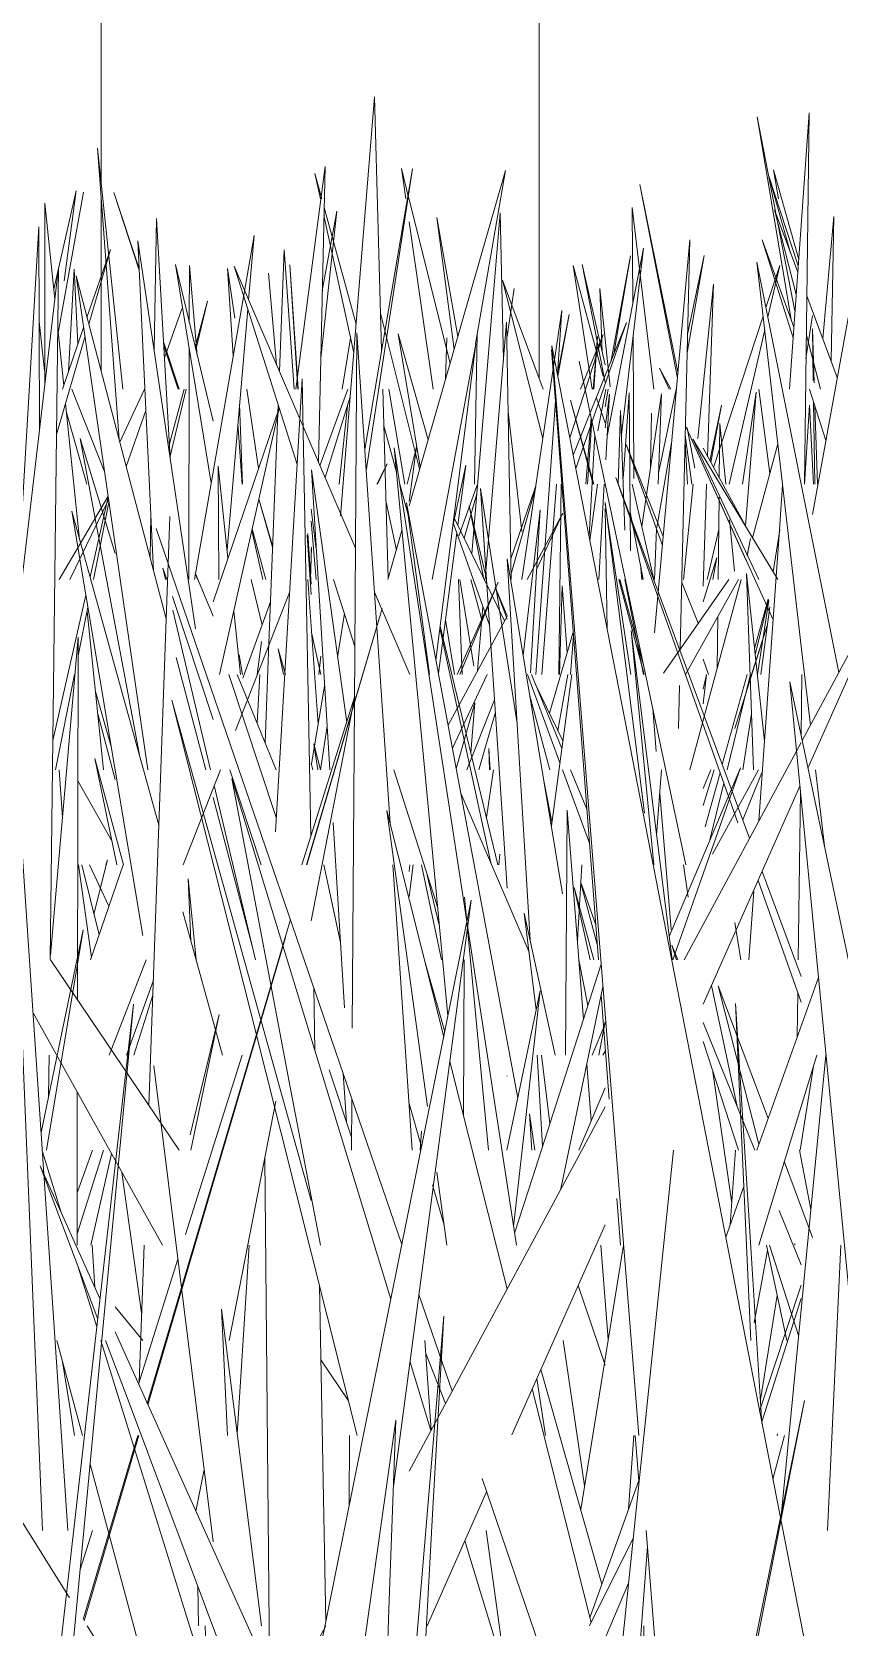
# Model space of a CAD drawing. Header units: millimetres. Extents: x -10020 to 20888, y -4665 to 12339.
# Drawn here: x 1530.73 to 1554.13, y 3072 to 3118.26 of the extents above; entities that cross this region are included whole.
import ezdxf

# ---------------------------------------------------------------- set-up
doc = ezdxf.new("R2010")
doc.units = ezdxf.units.MM
doc.layers.add('A-FLOR-HRAL', color=11, linetype='Continuous', lineweight=9)
doc.layers.add('G-IMPT', color=8, linetype='Continuous', lineweight=9)

# ---------------------------------------------------------------- blocks, each defined once
blk = doc.blocks.new('Railing - 2_ x 1_2_-V5-West')
at = {"layer": 'A-FLOR-HRAL'}
for p, q in [((1532.739, 3933.825), (1532.739, 3113.902)), ((1545.439, 3108.201), (1545.439, 3933.825)), ((1532.739, 3113.419), (1532.739, 3108.42))]:
    blk.add_line(p, q, dxfattribs=at)
blk = doc.blocks.new('Railing - Railing-380087-West')
blk.add_blockref('Railing - 2_ x 1_2_-V5-West', (0, 0))
blk = doc.blocks.new('Grass Array - 25_dwg-V18-West')
at = {"layer": 'G-IMPT'}
for p in [(1543.893, 3102.648), (1543.967, 3103.541)]:
    blk.add_line(p, (1543.737, 3105.022), dxfattribs=at)
blk = doc.blocks.new('Grass Array - 25_dwg-V19-West')
at = {"layer": 'G-IMPT'}
for p, q in [((1539.68, 3104.232), (1540.658, 3116.378)), ((1540.869, 3109.032), (1540.658, 3116.378)), ((1553.353, 3104.266), (1555.537, 3116.314)), ((1552.688, 3107.901), (1553.257, 3115.918)), ((1553.119, 3105.142), (1553.257, 3115.918)), ((1540.38, 3106.148), (1541.762, 3114.291)), ((1540.421, 3105.531), (1541.762, 3114.291)), ((1541.665, 3104.519), (1544.461, 3114.247)), ((1543.592, 3109.214), (1544.461, 3114.247)), ((1531.397, 3110.502), (1531.109, 3113.292)), ((1531.109, 3108.039), (1531.109, 3113.292)), ((1552.929, 3111.299), (1552.253, 3113.106)), ((1552.883, 3110.645), (1552.253, 3113.106)), ((1530.221, 3100.46), (1530.931, 3112.613)), ((1530.95, 3106.69), (1530.931, 3112.613)), ((1534.259, 3102.629), (1533.804, 3112.205)), ((1535.479, 3100.952), (1533.804, 3112.205)), ((1535.445, 3102.383), (1537.173, 3112.357)), ((1537.013, 3110.496), (1537.173, 3112.357)), ((1549.801, 3112.233), (1548.778, 3100.834)), ((1549.801, 3112.233), (1549.524, 3100.367)), ((1551.893, 3112.23), (1552.794, 3109.394)), ((1551.893, 3112.23), (1552.816, 3109.697)), ((1552.816, 3109.697), (1551.893, 3112.23)), ((1533.008, 3111.951), (1532.33, 3109.978)), ((1532.33, 3109.978), (1533.008, 3111.951)), ((1533.008, 3111.951), (1532.379, 3109.79)), ((1537.907, 3108.416), (1538.043, 3111.943)), ((1538.332, 3107.901), (1538.043, 3111.943)), ((1554.116, 3099.686), (1551.746, 3111.589)), ((1553.06, 3100.201), (1551.746, 3111.589)), ((1530.123, 3099.624), (1531.505, 3111.424)), ((1531.371, 3100.105), (1531.505, 3111.424)), ((1534.624, 3101.237), (1532.012, 3111.189)), ((1534.089, 3096.865), (1532.012, 3111.189)), ((1535.929, 3105.173), (1534.892, 3111.52)), ((1535.984, 3106.969), (1534.892, 3111.52)), ((1536.596, 3111.468), (1540.11, 3103.289)), ((1536.596, 3111.468), (1538.419, 3105.715)), ((1537.825, 3108.607), (1537.589, 3111.262)), ((1550.035, 3106.467), (1550.49, 3110.943)), ((1550.316, 3105.948), (1550.49, 3110.943)), ((1554.073, 3108.241), (1553.189, 3110.605)), ((1536.391, 3103.237), (1536.99, 3110.224)), ((1544.935, 3102.383), (1546.096, 3110.18)), ((1545.964, 3108.345), (1546.096, 3110.18)), ((1532.23, 3109.686), (1531.616, 3107.901)), ((1531.616, 3107.901), (1532.23, 3109.686)), ((1543.871, 3102.383), (1544.491, 3109.848)), ((1544.619, 3102.383), (1544.491, 3109.848)), ((1546.424, 3105.983), (1547.97, 3109.839)), ((1546.499, 3105.597), (1547.97, 3109.839)), ((1553.166, 3108.789), (1553.357, 3110.035)), ((1532.27, 3109.413), (1531.448, 3106.59)), ((1531.655, 3108.013), (1531.484, 3109.661)), ((1540.08, 3098.786), (1540.151, 3109.536)), ((1541.112, 3095.305), (1540.151, 3109.536)), ((1546.325, 3106.492), (1547.291, 3109.489)), ((1546.634, 3107.901), (1547.291, 3109.489)), ((1547.003, 3107.901), (1547.125, 3109.425)), ((1547.021, 3107.901), (1547.125, 3109.425)), ((1553.585, 3107.901), (1553.175, 3109.503)), ((1553.403, 3108.083), (1553.351, 3109.648)), ((1553.376, 3108.157), (1553.351, 3109.648)), ((1543.601, 3109.214), (1542.334, 3102.383)), ((1542.334, 3102.383), (1543.601, 3109.214)), ((1543.601, 3109.214), (1542.441, 3100.046)), ((1547.154, 3091.347), (1545.791, 3109.053)), ((1547.908, 3098.365), (1545.806, 3109.155)), ((1548.319, 3077.552), (1545.806, 3109.155)), ((1546.59, 3108.717), (1549.685, 3094.106)), ((1548.923, 3108.511), (1549.254, 3107.901)), ((1548.923, 3108.511), (1549.198, 3107.901)), ((1548.923, 3108.511), (1549.198, 3107.901)), ((1537.789, 3095.059), (1538.566, 3108.202)), ((1538.769, 3097.514), (1538.566, 3108.202)), ((1539.082, 3105.681), (1539.888, 3107.901)), ((1541.059, 3102.413), (1540.902, 3107.901)), ((1553.268, 3107.901), (1553.741, 3106.41)), ((1532.117, 3103.542), (1531.709, 3107.488)), ((1537.604, 3100.535), (1537.87, 3107.447)), ((1539.231, 3105.336), (1539.957, 3107.678)), ((1545.334, 3099.624), (1545.907, 3107.553)), ((1547.017, 3105.142), (1546.346, 3107.583)), ((1547.001, 3105.142), (1546.346, 3107.583)), ((1547.345, 3106.777), (1547.477, 3107.754)), ((1547.364, 3105.851), (1547.477, 3107.754)), ((1553.427, 3105.142), (1553.387, 3107.527)), ((1553.502, 3105.142), (1553.426, 3107.403)), ((1535.984, 3101.735), (1537.901, 3107.348)), ((1536.168, 3099.624), (1537.903, 3107.342)), ((1546.782, 3105.142), (1546.937, 3107.077)), ((1546.833, 3105.142), (1546.958, 3106.979)), ((1547.72, 3105.142), (1547.796, 3107.281)), ((1547.915, 3103.814), (1547.796, 3107.281)), ((1550.652, 3105.331), (1550.669, 3106.905)), ((1550.846, 3105.142), (1550.669, 3106.905)), ((1533.144, 3103.136), (1532.129, 3106.472)), ((1533.862, 3097.242), (1532.129, 3106.472)), ((1546.88, 3103.643), (1547.045, 3106.568)), ((1549.675, 3106.841), (1551.438, 3102.929)), ((1549.675, 3106.841), (1552.214, 3101.209)), ((1549.889, 3106.454), (1552.35, 3102.383)), ((1549.889, 3106.454), (1551.802, 3102.383)), ((1544.776, 3083.07), (1541.231, 3106.201)), ((1542.206, 3095.9), (1541.231, 3106.201)), ((1549.029, 3103.633), (1547.956, 3106.3)), ((1549.005, 3103.368), (1547.956, 3106.3)), ((1550.185, 3106.189), (1551.41, 3103.939)), ((1551.618, 3103.594), (1552.354, 3106.32)), ((1536.416, 3103), (1536.129, 3105.667)), ((1536.129, 3105.667), (1536.154, 3102.383)), ((1538.835, 3105.56), (1539.857, 3098.241)), ((1538.835, 3105.56), (1539.366, 3096.865)), ((1540.727, 3105.142), (1541.034, 3105.737)), ((1540.75, 3105.142), (1541.034, 3105.737)), ((1542.926, 3103.878), (1543.309, 3105.697)), ((1543.08, 3103.957), (1543.309, 3105.697)), ((1544.609, 3102.978), (1545.34, 3105.101)), ((1544.617, 3102.519), (1545.333, 3105.057)), ((1545.507, 3099.624), (1545.94, 3105.142)), ((1546.075, 3105.142), (1546.003, 3099.624)), ((1546.905, 3103.513), (1547.125, 3105.142)), ((1547.159, 3102.383), (1547.322, 3105.142)), ((1551.534, 3094.882), (1547.654, 3105.336)), ((1551.188, 3095.328), (1547.654, 3105.336)), ((1549.619, 3102.383), (1549.9, 3105.142)), ((1550.185, 3102.188), (1550.288, 3105.142)), ((1552.399, 3103.825), (1552.491, 3105.127)), ((1531.527, 3102.383), (1532.939, 3104.794)), ((1531.836, 3102.383), (1532.954, 3104.696)), ((1532.419, 3102.454), (1532.943, 3104.766)), ((1532.519, 3102.383), (1532.965, 3104.615)), ((1537.712, 3103.33), (1537.311, 3104.709)), ((1537.711, 3103.322), (1537.311, 3104.708)), ((1542.253, 3099.624), (1541.59, 3104.605)), ((1544.814, 3087.336), (1541.59, 3104.605)), ((1543.958, 3101.651), (1543.737, 3105.022)), ((1544.794, 3098.205), (1543.737, 3105.022)), ((1548.49, 3095.601), (1547.345, 3104.619)), ((1550.622, 3102.383), (1550.647, 3104.772)), ((1534.413, 3095.251), (1531.891, 3104.361)), ((1533.951, 3092.056), (1531.891, 3104.361)), ((1534.729, 3104.21), (1534.126, 3087.123)), ((1538.83, 3104.418), (1538.975, 3103.26)), ((1544.43, 3101.18), (1542.966, 3104.192)), ((1545.463, 3104.406), (1544.97, 3100.176)), ((1546.122, 3104.304), (1545.082, 3102.383)), ((1545.463, 3104.406), (1545.185, 3099.678)), ((1546.122, 3104.304), (1545.362, 3102.686)), ((1548.09, 3099.624), (1547.345, 3104.562)), ((1547.409, 3100.923), (1547.345, 3104.44)), ((1534.339, 3103.862), (1541.455, 3083.091)), ((1537.43, 3102.383), (1537.109, 3103.807)), ((1537.51, 3102.383), (1537.119, 3103.853)), ((1538.824, 3104.074), (1538.976, 3102.383)), ((1541.05, 3102.383), (1541.458, 3103.801)), ((1542.515, 3099.654), (1543.05, 3103.73)), ((1543.998, 3101.055), (1542.945, 3104.028)), ((1551.1, 3102.625), (1550.949, 3104.116)), ((1552.399, 3103.825), (1551.8, 3095.377)), ((1552.218, 3102.602), (1552.405, 3103.825)), ((1553.056, 3097.713), (1556.065, 3103.31)), ((1553.225, 3096.911), (1556.065, 3103.31)), ((1531.776, 3074.793), (1529.876, 3103.114)), ((1546.113, 3093.266), (1544.506, 3102.984)), ((1545.174, 3091.917), (1544.506, 3102.984)), ((1548.374, 3102.818), (1548.41, 3102.383)), ((1548.374, 3102.818), (1548.436, 3102.383)), ((1548.436, 3102.383), (1548.374, 3102.818)), ((1550.185, 3101.73), (1550.586, 3103.021)), ((1550.467, 3102.383), (1550.586, 3103.021)), ((1534.64, 3102.383), (1534.532, 3102.709)), ((1534.532, 3102.709), (1534.609, 3102.383)), ((1535.528, 3102.383), (1535.465, 3102.575)), ((1535.984, 3101.315), (1535.465, 3102.575)), ((1537.403, 3101.054), (1537.084, 3102.383)), ((1539.027, 3098.181), (1538.727, 3102.383)), ((1539.475, 3102.383), (1540.091, 3100.438)), ((1543.136, 3102.383), (1543.54, 3099.871)), ((1543.54, 3099.871), (1543.136, 3102.383)), ((1543.139, 3099.624), (1544.244, 3102.306)), ((1543.451, 3102.383), (1543.773, 3101.204)), ((1543.958, 3101.651), (1544.244, 3102.306)), ((1548.481, 3099.624), (1547.741, 3102.383)), ((1548.459, 3099.893), (1547.775, 3102.383)), ((1548.459, 3099.624), (1547.918, 3102.383)), ((1549.036, 3099.668), (1550.931, 3102.383)), ((1550.044, 3101.112), (1549.569, 3102.292)), ((1549.677, 3099.624), (1551.207, 3102.383)), ((1550.411, 3099.123), (1551.291, 3102.383)), ((1551.964, 3097.69), (1551.439, 3102.551)), ((1551.439, 3102.551), (1551.646, 3096.865)), ((1531.342, 3097.709), (1532.299, 3101.924)), ((1535.984, 3098.325), (1534.806, 3101.884)), ((1538.2, 3102.009), (1536.638, 3097.997)), ((1540.659, 3102.011), (1541.684, 3099.624)), ((1544.163, 3102.156), (1544.505, 3101.228)), ((1544.163, 3102.156), (1544.505, 3101.328)), ((1546.019, 3099.624), (1546.099, 3102.193)), ((1546.25, 3100.267), (1546.099, 3102.193)), ((1552.069, 3101.815), (1551.673, 3100.383)), ((1532.076, 3100.166), (1532.357, 3101.574)), ((1532.808, 3096.865), (1532.333, 3101.454)), ((1534.818, 3101.494), (1535.909, 3096.865)), ((1536.779, 3099.624), (1536.581, 3101.462)), ((1536.846, 3099.518), (1537.65, 3101.735)), ((1538.693, 3094.106), (1540.889, 3101.539)), ((1538.702, 3094.106), (1540.889, 3101.539)), ((1539.788, 3101.394), (1539.594, 3100.125)), ((1543.958, 3101.651), (1543.058, 3099.624)), ((1543.651, 3099.741), (1543.805, 3101.598)), ((1543.958, 3101.651), (1544.505, 3093.424)), ((1552.081, 3101.79), (1551.693, 3100.2)), ((1551.762, 3099.624), (1552.09, 3101.77)), ((1542.56, 3100.982), (1544.032, 3094.16)), ((1544.03, 3094.163), (1542.56, 3100.982)), ((1544.236, 3094.106), (1542.566, 3101.031)), ((1544.505, 3101.318), (1542.794, 3098.158)), ((1548.758, 3094.106), (1548.099, 3100.9)), ((1549.286, 3091.347), (1548.099, 3100.9)), ((1550.596, 3099.809), (1550.611, 3101.309)), ((1531.268, 3091.483), (1532.077, 3100.708)), ((1532.055, 3090.192), (1532.077, 3100.708)), ((1537.261, 3099.624), (1537.389, 3100.584)), ((1537.604, 3100.535), (1537.493, 3097.65)), ((1538.837, 3100.842), (1539.103, 3099.624)), ((1545.73, 3098.506), (1546.422, 3100.851)), ((1546.341, 3099.624), (1546.431, 3100.746)), ((1531.371, 3100.105), (1531.266, 3091.361)), ((1534.917, 3100.12), (1535.772, 3096.865)), ((1536.743, 3100.192), (1536.835, 3099.624)), ((1538.085, 3099.624), (1537.871, 3100.368)), ((1538.029, 3099.624), (1537.871, 3100.368)), ((1550.345, 3099.624), (1550.185, 3100.07)), ((1553.06, 3100.201), (1553.296, 3098.159)), ((1531.416, 3096.865), (1531.968, 3099.624)), ((1537.814, 3095.474), (1536.441, 3099.624)), ((1537.817, 3096.865), (1536.68, 3099.624)), ((1537.261, 3098.214), (1537.337, 3099.624)), ((1543.924, 3099.624), (1542.919, 3097.485)), ((1545.095, 3099.624), (1546.035, 3097.067)), ((1545.208, 3099.624), (1546.091, 3097.482)), ((1545.788, 3095.232), (1546.38, 3099.624)), ((1545.976, 3098), (1546.265, 3099.624)), ((1551.464, 3099.624), (1550.742, 3097.015)), ((1551.547, 3099.599), (1550.88, 3096.865)), ((1553.026, 3097.851), (1553.049, 3099.624)), ((1533.033, 3097.538), (1532.574, 3099.129)), ((1538.832, 3097.029), (1539.217, 3099.3)), ((1546.121, 3097.702), (1545.325, 3099.339)), ((1549.499, 3099.305), (1549.47, 3098.061)), ((1550.411, 3099.123), (1549.801, 3096.865)), ((1554.603, 3090.372), (1552.696, 3099.417)), ((1555.561, 3069.832), (1552.696, 3099.417)), ((1538.824, 3084.369), (1534.793, 3098.883)), ((1537.064, 3089.86), (1534.793, 3098.883)), ((1538.558, 3094.106), (1540.095, 3098.997)), ((1538.824, 3092.479), (1540.095, 3098.997)), ((1540.08, 3098.786), (1540.019, 3089.372)), ((1543.029, 3096.896), (1543.568, 3098.804)), ((1543.336, 3096.865), (1544.142, 3098.891)), ((1543.573, 3098.804), (1543.453, 3097.355)), ((1545.164, 3099.003), (1545.744, 3096.865)), ((1548.725, 3098.638), (1548.829, 3097.394)), ((1533.144, 3096.577), (1532.641, 3098.483)), ((1539.289, 3098.132), (1539.095, 3096.865)), ((1543.689, 3096.865), (1544.165, 3098.533)), ((1547.908, 3098.365), (1557.708, 3048.049)), ((1551.339, 3096.865), (1551.587, 3098.486)), ((1549.634, 3091.347), (1553.026, 3097.657)), ((1533.388, 3094.106), (1532.561, 3097.19)), ((1533.198, 3094.106), (1532.561, 3097.19)), ((1538.769, 3097.514), (1538.818, 3094.933)), ((1538.903, 3097.616), (1539.101, 3096.865)), ((1538.903, 3097.616), (1539.017, 3096.865)), ((1538.903, 3097.616), (1539.017, 3096.865)), ((1543.998, 3096.865), (1543.975, 3097.476)), ((1544.01, 3096.865), (1543.975, 3097.476)), ((1531.618, 3095.475), (1531.522, 3096.865)), ((1536.197, 3096.865), (1535.122, 3094.106)), ((1537.381, 3094.106), (1536.467, 3096.865)), ((1538.879, 3096.865), (1538.824, 3097.055)), ((1542.494, 3092.854), (1541.223, 3096.865)), ((1543.906, 3095.476), (1544.113, 3096.865)), ((1546.109, 3096.865), (1546.893, 3094.733)), ((1546.346, 3096.865), (1546.817, 3095.721)), ((1548.837, 3094.961), (1548.983, 3096.865)), ((1551.268, 3096.919), (1549.201, 3092.029)), ((1551.268, 3096.919), (1549.305, 3091.347)), ((1550.185, 3096.321), (1550.412, 3096.865)), ((1550.185, 3095.822), (1550.507, 3096.865)), ((1550.676, 3096.776), (1550.242, 3095.205)), ((1550.455, 3094.419), (1551.786, 3096.865)), ((1551.336, 3095.415), (1551.901, 3096.798)), ((1553.445, 3096.865), (1553.7, 3094.655)), ((1533.058, 3094.784), (1532.069, 3096.542)), ((1536.017, 3096.404), (1536.845, 3092.889)), ((1541.136, 3081.506), (1536.526, 3096.606)), ((1538.194, 3087.816), (1536.526, 3096.606)), ((1545.571, 3096.545), (1545.804, 3095.353)), ((1550.784, 3096.471), (1550.383, 3094.826)), ((1551.637, 3093.335), (1552.99, 3096.383)), ((1535.984, 3096.056), (1537.153, 3091.601)), ((1542.206, 3095.9), (1542.79, 3089.725)), ((1543.162, 3096.184), (1545.141, 3091.577)), ((1548.931, 3096.185), (1549.263, 3092.229)), ((1552.944, 3091.347), (1553.006, 3096.222)), ((1542.668, 3089.115), (1541.018, 3095.678)), ((1542.203, 3087.097), (1541.018, 3095.678)), ((1546.198, 3088.588), (1546.25, 3095.693)), ((1546.718, 3089.624), (1546.25, 3095.693)), ((1539.789, 3089.959), (1539.46, 3095.332)), ((1544.263, 3094.106), (1544.299, 3094.416)), ((1532.46, 3091.42), (1532.081, 3094.106)), ((1532.683, 3092.071), (1532.183, 3094.106)), ((1532.398, 3094.106), (1532.966, 3092.902)), ((1533.378, 3094.106), (1532.435, 3091.347)), ((1532.533, 3092.679), (1532.926, 3094.248)), ((1532.873, 3094.106), (1532.926, 3094.248)), ((1539.673, 3091.856), (1539.196, 3094.106)), ((1541.751, 3085.829), (1541.193, 3094.106)), ((1541.786, 3094.106), (1541.665, 3093.184)), ((1541.69, 3094.106), (1541.665, 3093.909)), ((1542.603, 3091.347), (1542.02, 3094.106)), ((1546.67, 3094.106), (1546.541, 3091.92)), ((1549.615, 3094.106), (1549.749, 3093.172)), ((1530.27, 3093.539), (1531.041, 3074.793)), ((1535.494, 3091.348), (1535.26, 3093.699)), ((1535.343, 3091.892), (1535.26, 3093.699)), ((1542.545, 3092.318), (1542.192, 3093.809)), ((1546.638, 3093.569), (1547.12, 3091.794)), ((1547.076, 3092.362), (1546.64, 3093.594)), ((1551.779, 3093.654), (1553.026, 3090.122)), ((1553.026, 3090.863), (1551.894, 3093.913)), ((1534.786, 3049.962), (1543.465, 3093.079)), ((1542.422, 3085.193), (1543.465, 3093.079)), ((1543.967, 3085.829), (1543.273, 3093.165)), ((1546.448, 3093.445), (1546.909, 3091.347)), ((1546.448, 3093.445), (1547.015, 3091.347)), ((1551.637, 3093.335), (1550.185, 3090.063)), ((1551.655, 3093.335), (1551.514, 3091.347)), ((1535.107, 3092.745), (1536.258, 3088.588)), ((1537.209, 3091.347), (1536.845, 3092.889)), ((1545.895, 3088.588), (1545.004, 3092.702)), ((1545.346, 3089.894), (1545.004, 3092.702)), ((1531.001, 3086.341), (1532.222, 3092.222)), ((1531.159, 3085.829), (1532.222, 3092.222)), ((1534.077, 3078.484), (1538.224, 3092.521)), ((1551.102, 3092.436), (1551.28, 3091.347)), ((1538.081, 3091.997), (1534.095, 3078.445)), ((1549.276, 3091.78), (1549.417, 3091.347)), ((1549.276, 3091.78), (1549.451, 3091.347)), ((1531.276, 3091.347), (1535, 3085.829)), ((1534.048, 3091.347), (1532.973, 3088.588)), ((1542.698, 3089.266), (1542.108, 3091.341)), ((1543.238, 3086.846), (1543.263, 3091.347)), ((1545.238, 3085.023), (1547.232, 3091.221)), ((1546.588, 3091.347), (1546.847, 3090.024)), ((1533.477, 3088.588), (1534.254, 3090.756)), ((1551.742, 3085.829), (1553.527, 3090.834)), ((1533.688, 3088.588), (1534.239, 3090.324)), ((1538.901, 3090.545), (1538.936, 3088.712)), ((1544.501, 3085.829), (1545.462, 3090.45)), ((1544.692, 3083.617), (1545.462, 3090.45)), ((1546.066, 3084.711), (1547.284, 3090.57)), ((1547.465, 3087.312), (1547.233, 3090.324)), ((1550.426, 3090.606), (1551.17, 3087.094)), ((1551.803, 3086), (1550.62, 3090.598)), ((1552.068, 3086.743), (1550.62, 3090.598)), ((1552.915, 3089.118), (1552.931, 3090.389)), ((1530.303, 3060.388), (1533.678, 3090.06)), ((1534.514, 3083.07), (1530.769, 3089.809)), ((1532.975, 3082.59), (1533.678, 3090.06)), ((1537.064, 3089.86), (1540.161, 3077.552)), ((1551.567, 3080.311), (1551.124, 3090.084)), ((1551.58, 3082.856), (1551.124, 3090.084)), ((1535.32, 3086.276), (1536.156, 3089.766)), ((1535.342, 3085.829), (1536.156, 3089.766)), ((1546.969, 3088.588), (1547.345, 3089.491)), ((1547.163, 3088.588), (1547.345, 3089.552)), ((1550.185, 3089.53), (1551.681, 3085.829)), ((1550.185, 3088.98), (1551.209, 3085.829)), ((1531.233, 3088.588), (1531.219, 3087.391)), ((1535.188, 3083.382), (1536.824, 3088.588)), ((1544.505, 3081.806), (1542.847, 3088.403)), ((1545.535, 3085.947), (1545.375, 3088.588)), ((1545.747, 3086.606), (1545.506, 3088.588)), ((1547.345, 3088.703), (1547.283, 3088.588)), ((1553.486, 3088.588), (1551.804, 3083.07)), ((1553.745, 3088.585), (1552.435, 3075.121)), ((1531.826, 3072.849), (1522.208, 3088.204)), ((1534.264, 3088.271), (1535.984, 3074.471)), ((1539.998, 3086.202), (1539.348, 3088.164)), ((1539.853, 3086.64), (1539.751, 3088.064)), ((1544.501, 3087.985), (1544.505, 3087.973)), ((1546.945, 3086.69), (1546.818, 3088.328)), ((1551.014, 3084.294), (1550.472, 3088.099)), ((1551.014, 3084.294), (1550.472, 3088.099)), ((1553.387, 3088.261), (1553, 3085.829)), ((1532.041, 3083.07), (1532.05, 3087.504)), ((1538.194, 3087.816), (1539.095, 3083.07)), ((1546.581, 3085.829), (1547.345, 3087.638)), ((1537.804, 3087.246), (1536.452, 3080.311)), ((1540.005, 3087.322), (1539.995, 3085.829)), ((1541.665, 3087.182), (1542.026, 3085.926)), ((1541.665, 3076.522), (1547.345, 3087.09)), ((1545.313, 3085.829), (1545.159, 3086.879)), ((1545.225, 3085.829), (1545.159, 3086.879)), ((1541.986, 3085.829), (1542.024, 3086.376)), ((1531.039, 3085.78), (1531.585, 3084.02)), ((1532.044, 3084.588), (1532.489, 3085.829)), ((1532.446, 3083.07), (1533.042, 3085.719)), ((1532.732, 3085.574), (1532.813, 3085.829)), ((1545.408, 3048), (1549.323, 3085.829)), ((1551.123, 3085.829), (1550.969, 3083.664)), ((1553.31, 3084.112), (1552.981, 3085.829)), ((1532.64, 3080.929), (1530.977, 3085.371)), ((1532.707, 3081.526), (1530.977, 3085.371)), ((1532.732, 3085.574), (1532.041, 3083.398)), ((1533.34, 3085.183), (1533.914, 3081.109)), ((1537.622, 3070.611), (1537.483, 3085.6)), ((1542.422, 3085.193), (1541.205, 3076.002)), ((1542.466, 3085.193), (1542.76, 3083.07)), ((1553.36, 3083.301), (1552.54, 3085.485)), ((1542.342, 3084.825), (1542.678, 3083.657)), ((1545.238, 3085.023), (1544.722, 3083.421)), ((1550.841, 3083.304), (1551.365, 3084.773)), ((1547.791, 3083.07), (1547.686, 3084.432)), ((1553.026, 3082.503), (1552.388, 3084.082)), ((1547.345, 3083.664), (1544.643, 3077.575)), ((1532.56, 3081.854), (1532.476, 3083.07)), ((1533.983, 3083.07), (1533.843, 3079.103)), ((1536.983, 3082.298), (1537.032, 3083.07)), ((1547.877, 3083.07), (1546.639, 3075.404)), ((1547.435, 3080.334), (1547.224, 3083.07)), ((1551.58, 3082.856), (1551.892, 3077.906)), ((1551.665, 3080.821), (1552.055, 3082.917)), ((1552.023, 3083.07), (1552.607, 3080.311)), ((1552.105, 3083.07), (1552.954, 3080.458)), ((1552.847, 3083.07), (1552.843, 3083.126)), ((1552.843, 3083.07), (1552.843, 3083.126)), ((1554.175, 3083.07), (1553.787, 3074.793)), ((1532.975, 3082.59), (1530.771, 3059.18)), ((1532.077, 3082.431), (1532.614, 3080.701)), ((1533.825, 3079.044), (1534.962, 3082.665)), ((1536.983, 3082.298), (1536.686, 3077.598)), ((1539.065, 3081.906), (1539.25, 3072.139)), ((1541.951, 3081.641), (1542.911, 3078.841)), ((1546.563, 3081.902), (1547.345, 3079.595)), ((1553.026, 3081.909), (1551.824, 3078.257)), ((1552.331, 3081.616), (1551.849, 3078.588)), ((1551.883, 3077.952), (1553.026, 3081.524)), ((1533.144, 3081.284), (1533.945, 3080.311)), ((1537.391, 3072.034), (1536.228, 3081.219)), ((1536.401, 3077.552), (1536.228, 3081.219)), ((1539.901, 3048), (1542.668, 3081.019)), ((1542.346, 3075.272), (1542.668, 3081.019)), ((1538.016, 3069.735), (1533.144, 3080.557)), ((1532.199, 3077.552), (1531.455, 3080.311)), ((1532.735, 3080.311), (1536.746, 3067.373)), ((1533.522, 3078.574), (1532.871, 3080.311)), ((1542.3, 3077.704), (1542.124, 3080.311)), ((1546.75, 3076.091), (1546.127, 3080.311)), ((1531.607, 3079.747), (1531.967, 3077.552)), ((1539.106, 3079.744), (1539.908, 3078.555)), ((1542.298, 3077.7), (1541.692, 3079.683)), ((1542.719, 3078.484), (1542.15, 3079.932)), ((1545.622, 3077.552), (1545.368, 3079.208)), ((1545.483, 3079.469), (1547.253, 3073.245)), ((1546.938, 3072.125), (1545.234, 3078.906)), ((1533.522, 3078.574), (1537.004, 3069.275)), ((1547.086, 3048), (1553.127, 3078.57)), ((1552.027, 3073.192), (1553.127, 3078.57)), ((1537.097, 3048.245), (1541.276, 3077.997)), ((1541.081, 3072.515), (1541.276, 3077.997)), ((1532.224, 3072.214), (1533.801, 3077.552)), ((1533.832, 3077.552), (1532.25, 3072.173)), ((1539.941, 3077.552), (1539.928, 3075.505)), ((1548.028, 3075.418), (1548.181, 3077.552)), ((1548.318, 3076.231), (1548.216, 3077.552)), ((1552.547, 3077.552), (1552.208, 3076.286)), ((1552.332, 3077.552), (1552.339, 3077.598)), ((1552.338, 3077.552), (1552.339, 3077.598)), ((1534.43, 3069.275), (1532.422, 3076.723)), ((1535.723, 3076.567), (1535.486, 3075.354)), ((1543.91, 3075.924), (1542.184, 3072.034)), ((1543.779, 3076.307), (1547.345, 3065.898)), ((1546.903, 3072.266), (1548.335, 3076.278)), ((1542.346, 3075.272), (1540.84, 3048.475)), ((1532.135, 3073.665), (1532.489, 3074.793)), ((1543.903, 3074.793), (1544.496, 3070.497)), ((1546.893, 3072.034), (1548.158, 3074.576)), ((1550.669, 3048), (1548.538, 3074.793)), ((1544.869, 3069.275), (1543.276, 3074.495)), ((1548.575, 3074.33), (1546.747, 3049.962)), ((1535.542, 3073.179), (1535.562, 3072.034)), ((1548.024, 3073.275), (1547.345, 3071.675)), ((1552.027, 3073.192), (1550.185, 3064.187)), ((1541.081, 3072.515), (1540.433, 3054.355)), ((1531.836, 3058.239), (1539.252, 3072.034)), ((1537.521, 3063.757), (1532.337, 3072.034)), ((1535.823, 3070.349), (1535.759, 3072.034)), ((1548.465, 3072.034), (1548.472, 3067.806))]:
    blk.add_line(p, q, dxfattribs=at)
blk = doc.blocks.new('Grass Array - Grass Array-439229-West')
for name in ['Grass Array - 25_dwg-V19-West', 'Grass Array - 25_dwg-V18-West']:
    blk.add_blockref(name, (0, 0))
blk = doc.blocks.new('Grass Array - Grass Array-V20-West')
blk.add_blockref('Grass Array - 25_dwg-V18-West', (0, 0))
blk.add_blockref('Grass Array - 25_dwg-V18-West', (0, 0))
blk = doc.blocks.new('Grass Array - 25_dwg-V27-West')
at = {"layer": 'G-IMPT'}
for p in [(1543.893, 3102.648), (1543.967, 3103.541)]:
    blk.add_line(p, (1543.737, 3105.022), dxfattribs=at)
blk = doc.blocks.new('Grass Array - Grass Array-440235-West')
for name in ['Grass Array - 25_dwg-V27-West', 'Grass Array - 25_dwg-V18-West', 'Grass Array - 25_dwg-V18-West', 'Grass Array - 25_dwg-V18-West', 'Grass Array - 25_dwg-V18-West', 'Grass Array - 25_dwg-V18-West', 'Grass Array - 25_dwg-V18-West']:
    blk.add_blockref(name, (0, 0))
blk = doc.blocks.new('Grass Array - 25_dwg-V23-West')
at = {"layer": 'G-IMPT'}
for p, q in [((2045.541, 3108.235), (2045.322, 3111.512)), ((2045.536, 3108.2), (2045.322, 3111.512)), ((2058.577, 3103.087), (2058.677, 3103.575)), ((2058.577, 3103.068), (2058.677, 3103.575)), ((2058.221, 3098.059), (2059.156, 3101.048)), ((2058.577, 3099.233), (2059.156, 3101.048))]:
    blk.add_line(p, q, dxfattribs=at)
blk = doc.blocks.new('Grass Array - 25_dwg-V41-West')
at = {"layer": 'G-IMPT'}
for p, q in [((1552.848, 3110.161), (1551.753, 3115.803)), ((1552.733, 3109.925), (1551.753, 3115.803)), ((1533.365, 3107.901), (1532.635, 3114.893)), ((1533.258, 3106.442), (1532.635, 3114.893)), ((1538.381, 3107.901), (1539.23, 3114.36)), ((1539.037, 3105.787), (1539.23, 3114.36)), ((1539.094, 3113.419), (1538.934, 3114.158)), ((1539.136, 3113.419), (1538.934, 3114.158)), ((1541.443, 3114.301), (1541.662, 3113.419)), ((1541.443, 3114.301), (1541.57, 3113.419)), ((1541.57, 3113.419), (1541.443, 3114.301)), ((1552.224, 3114.264), (1552.955, 3111.658)), ((1552.224, 3114.264), (1552.371, 3113.419)), ((1552.371, 3113.419), (1552.224, 3114.264)), ((1531.366, 3110.802), (1532.015, 3113.659)), ((1532.23, 3113.616), (1531.497, 3109.536)), ((1531.665, 3111.045), (1532.015, 3113.659)), ((1533.112, 3113.603), (1533.845, 3111.353)), ((1533.112, 3113.603), (1533.843, 3111.393)), ((1533.843, 3111.393), (1533.112, 3113.603)), ((1541.665, 3113.411), (1542.851, 3108.646)), ((1549.457, 3108.397), (1548.352, 3113.837)), ((1549.441, 3108.225), (1548.352, 3113.837)), ((1539.105, 3108.813), (1539.568, 3113.069)), ((1539.149, 3110.751), (1539.568, 3113.069)), ((1540.06, 3108.951), (1539.198, 3112.938)), ((1540.127, 3109.786), (1539.203, 3113.172)), ((1544.3, 3113.014), (1543.484, 3103.125)), ((1543.484, 3103.125), (1544.3, 3113.014)), ((1544.3, 3113.014), (1544.399, 3108.731)), ((1548.762, 3107.901), (1548.132, 3113.171)), ((1548.149, 3110.409), (1548.132, 3113.171)), ((1534.275, 3109.04), (1534.349, 3112.849)), ((1534.742, 3105.904), (1534.349, 3112.849)), ((1541.665, 3112.76), (1542.363, 3107.901)), ((1542.363, 3107.901), (1541.665, 3112.76)), ((1542.969, 3109.057), (1542.465, 3112.878)), ((1543.075, 3109.425), (1542.465, 3112.878)), ((1553.651, 3109.37), (1553.977, 3112.908)), ((1553.893, 3108.724), (1553.977, 3112.908)), ((1547.405, 3106.539), (1548.454, 3111.995)), ((1547.82, 3106.59), (1548.454, 3111.995)), ((1548.081, 3111.773), (1547.508, 3108.686)), ((1547.603, 3108.922), (1548.081, 3111.773)), ((1549.724, 3108.951), (1550.215, 3111.778)), ((1549.737, 3109.492), (1550.215, 3111.778)), ((1531.794, 3108.419), (1531.963, 3111.385)), ((1532.068, 3109.214), (1531.963, 3111.385)), ((1535.299, 3111.493), (1535.296, 3109.838)), ((1535.296, 3109.838), (1535.299, 3111.493)), ((1535.299, 3111.493), (1535.526, 3108.876)), ((1536.613, 3109.96), (1536.4, 3111.403)), ((1536.571, 3108.88), (1536.4, 3111.403)), ((1538.447, 3107.901), (1538.207, 3111.512)), ((1538.44, 3107.901), (1538.207, 3111.512)), ((1547.287, 3108.283), (1546.42, 3111.486)), ((1546.966, 3107.901), (1546.42, 3111.486)), ((1547.345, 3108.607), (1546.685, 3111.515)), ((1547.345, 3108.092), (1546.685, 3111.515)), ((1552.008, 3110.273), (1552.406, 3111.492)), ((1552.062, 3110.001), (1552.406, 3111.492)), ((1544.505, 3109.432), (1544.711, 3110.818)), ((1547.49, 3107.967), (1547.194, 3110.817)), ((1547.261, 3108.976), (1547.194, 3110.817)), ((1534.578, 3108.813), (1535.08, 3110.234)), ((1535.468, 3109.118), (1535.825, 3110.453)), ((1535.485, 3109.047), (1535.825, 3110.453)), ((1531.094, 3108.44), (1530.94, 3109.868)), ((1541.969, 3105.579), (1540.838, 3110.103)), ((1546.299, 3110.066), (1545.965, 3108.337)), ((1546.299, 3110.066), (1545.977, 3108.277)), ((1550.489, 3105.631), (1551.926, 3110.024)), ((1534.553, 3109.244), (1534.997, 3107.901)), ((1534.997, 3107.901), (1534.553, 3109.244)), ((1539.727, 3107.901), (1539.968, 3109.377)), ((1542.215, 3106.433), (1541.349, 3109.504)), ((1541.987, 3105.642), (1541.349, 3109.504)), ((1542.756, 3109.393), (1542.72, 3108.192)), ((1542.72, 3108.192), (1542.756, 3109.393)), ((1543.562, 3105.142), (1543.642, 3109.505)), ((1548.182, 3105.314), (1548.156, 3109.45)), ((1550.939, 3105.142), (1551.973, 3109.618)), ((1534.558, 3109.162), (1534.968, 3107.901)), ((1535.294, 3109.061), (1535.278, 3102.383)), ((1535.278, 3102.383), (1535.294, 3109.061)), ((1532.832, 3105.537), (1531.891, 3107.901)), ((1533.279, 3106.361), (1533.995, 3107.901)), ((1534.719, 3106.313), (1535.143, 3107.901)), ((1534.739, 3105.959), (1535.208, 3107.901)), ((1537.304, 3105.6), (1536.965, 3107.901)), ((1541.543, 3105.142), (1541.08, 3107.901)), ((1547.362, 3107.901), (1547.137, 3106.691)), ((1547.345, 3107.389), (1547.431, 3107.901)), ((1548.895, 3105.462), (1549.404, 3107.901)), ((1552.12, 3105.452), (1551.797, 3107.901)), ((1536.839, 3105.142), (1536.754, 3107.467)), ((1539.635, 3105.142), (1539.877, 3107.419)), ((1547.864, 3105.31), (1548.038, 3107.8)), ((1548.079, 3103.208), (1548.038, 3107.8)), ((1548.409, 3103.922), (1548.981, 3107.769)), ((1548.883, 3105.142), (1548.981, 3107.769)), ((1550.383, 3105.826), (1550.717, 3107.434)), ((1550.409, 3105.778), (1550.717, 3107.434)), ((1551.331, 3105.142), (1551.727, 3107.817)), ((1551.412, 3103.934), (1551.727, 3107.817)), ((1553.121, 3105.142), (1553.269, 3107.44)), ((1553.382, 3105.142), (1553.269, 3107.44)), ((1532.322, 3105.142), (1531.737, 3107.221)), ((1533.463, 3105.66), (1534.038, 3107.285)), ((1544.931, 3103.773), (1544.536, 3107.25)), ((1548.664, 3105.636), (1548.694, 3107.201)), ((1536.824, 3105.142), (1536.705, 3106.899)), ((1541.297, 3105.497), (1540.932, 3106.836)), ((1549.858, 3105.142), (1549.669, 3106.569)), ((1549.948, 3105.614), (1549.722, 3106.777)), ((1541.61, 3105.142), (1541.879, 3106.232)), ((1541.665, 3104.643), (1541.879, 3106.232)), ((1548.846, 3103.889), (1549.273, 3106.347)), ((1549.733, 3105.142), (1549.664, 3106.377)), ((1541.665, 3104.152), (1541.394, 3105.142)), ((1543.645, 3105.142), (1543.105, 3103.65)), ((1548.759, 3102.383), (1548.132, 3105.142)), ((1541.296, 3103.236), (1540.996, 3104.623)), ((1543.628, 3104.865), (1543.265, 3103.577)), ((1534.158, 3103.013), (1534.182, 3104.249)), ((1543.817, 3102.441), (1543.403, 3104.519)), ((1543.882, 3102.522), (1543.403, 3104.519)), ((1548.447, 3102.383), (1548.069, 3104.342)), ((1538.824, 3101.947), (1538.713, 3103.668)), ((1538.824, 3102.248), (1538.727, 3103.712)), ((1548.78, 3102.383), (1548.834, 3103.845)), ((1550.301, 3102.383), (1550.637, 3103.836)), ((1538.808, 3102.383), (1538.841, 3103.321)), ((1538.824, 3103.203), (1538.841, 3103.321)), ((1543.206, 3099.624), (1543.099, 3102.383)), ((1551.854, 3099.624), (1552.117, 3101.584)), ((1542.981, 3099.624), (1542.719, 3101.211)), ((1539.105, 3100.161), (1539.048, 3099.624)), ((1550.185, 3099.196), (1550.284, 3099.624)), ((1550.185, 3098.775), (1550.288, 3099.624))]:
    blk.add_line(p, q, dxfattribs=at)
blk = doc.blocks.new('Grass Array - Grass Array-440908-West')
for name, p in [('Grass Array - 25_dwg-V41-West', (0, 0)), ('Grass Array - 25_dwg-V23-West', (-507.115, 0)), ('Grass Array - 25_dwg-V23-West', (-507.115, 0)), ('Grass Array - 25_dwg-V23-West', (-507.115, 0))]:
    blk.add_blockref(name, p)
blk = doc.blocks.new('Grass Array - 25_dwg-V48-West')
at = {"layer": 'G-IMPT'}
for p, q in [((1552.089, 3114.075), (1552.722, 3111.853)), ((1552.089, 3114.075), (1552.942, 3111.476)), ((1552.942, 3111.476), (1552.089, 3114.075)), ((1545.551, 3107.901), (1544.367, 3111.062)), ((1545.543, 3106.467), (1544.367, 3111.062)), ((1547.345, 3106.928), (1547.096, 3107.644))]:
    blk.add_line(p, q, dxfattribs=at)
blk = doc.blocks.new('Grass Array - Grass Array-V49-West')
blk.add_blockref('Grass Array - 25_dwg-V48-West', (0, 0))

msp = doc.modelspace()

# ---------------------------------------------------------------- block references
for name in ['Railing - Railing-380087-West', 'Grass Array - Grass Array-439229-West', 'Grass Array - Grass Array-440908-West', 'Grass Array - Grass Array-V49-West', 'Grass Array - Grass Array-V20-West', 'Grass Array - Grass Array-440235-West']:
    msp.add_blockref(name, (0, 0))

doc.saveas('drawing.dxf')
